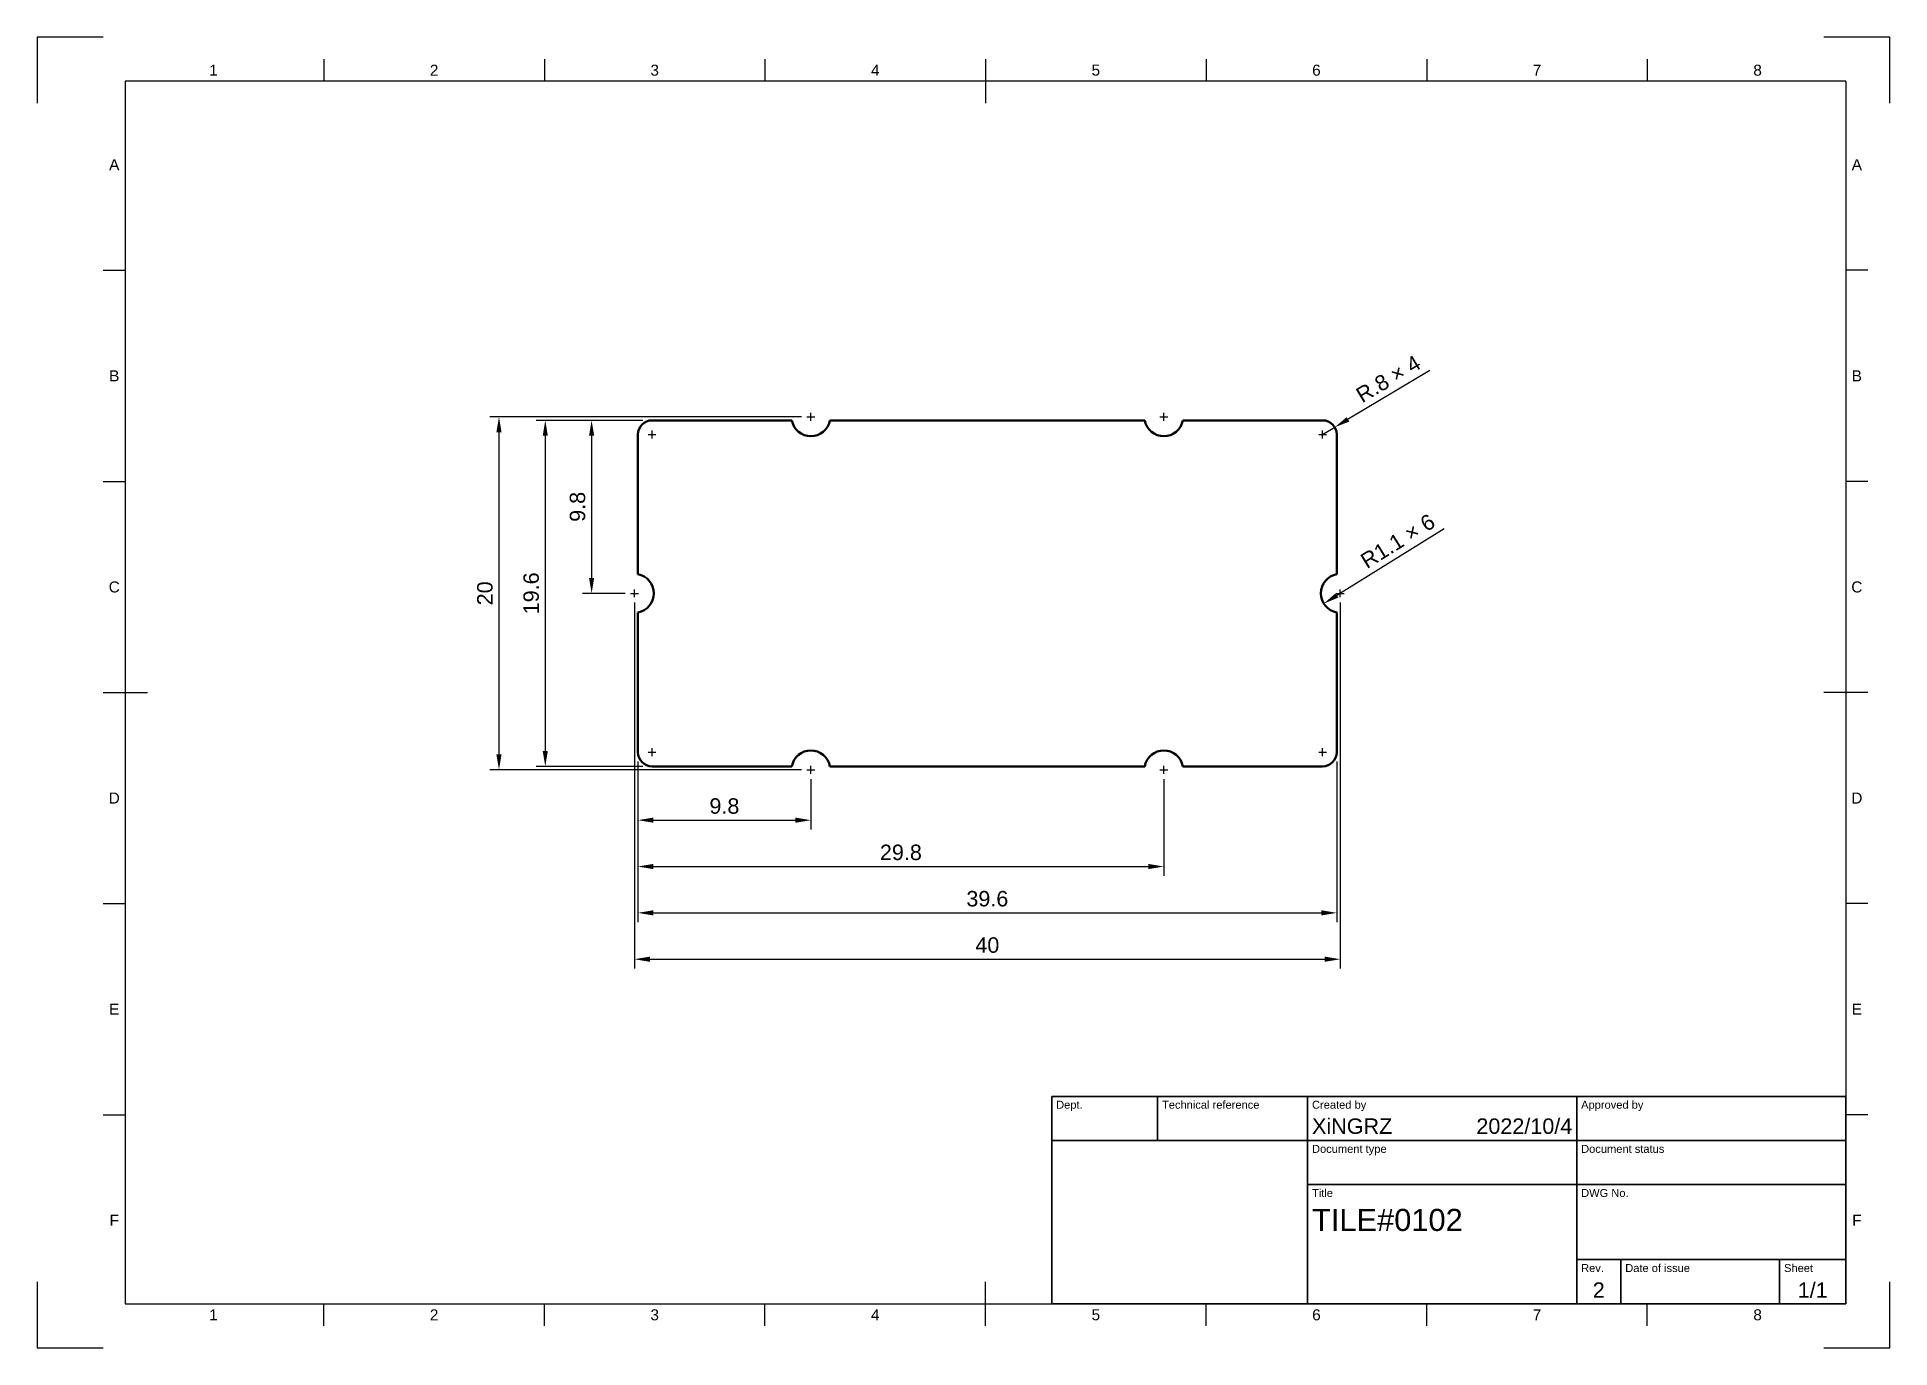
# Model space of a CAD drawing. Header units: millimetres. Extents: x 0 to 420, y 0 to 297.
import ezdxf
from ezdxf.enums import TextEntityAlignment as Align

# ---------------------------------------------------------------- set-up
doc = ezdxf.new("R2010")
doc.units = ezdxf.units.MM
doc.header["$LTSCALE"] = 0.75
doc.linetypes.add('CENTER2', pattern=[28.575, 19.05, -3.175, 3.175, -3.175])
for name, color, linetype, lineweight in [('Border', 7, 'Continuous', 25), ('Center Lines', 7, 'CENTER2', 25), ('Dimensions', 7, 'Continuous', 25), ('TitleBlock', 7, 'Continuous', 35), ('可见', 7, 'Continuous', 50)]:
    doc.layers.add(name, color=color, linetype=linetype, lineweight=lineweight)
doc.styles.add('FusionTitle', font='Arial.ttf')
doc.styles.get("Standard").update_dxf_attribs({"font": 'Arial.ttf'})
doc.dimstyles.new('ISO-25', dxfattribs={"dimtxt": 3.5, "dimasz": 3.5, "dimexe": 2.1, "dimexo": 2.1, "dimgap": 1.4, "dimtad": 1, "dimzin": 12, "dimdsep": 46, "dimtxsty": 'Standard', "dimcen": 0, "dimclrd": 256, "dimclre": 256, "dimclrt": 256, "dimazin": 3, "dimtp": 0.1, "dimtm": 0.1, "dimtfac": 0.714286, "dimtmove": 0, "dimatfit": 3, "dimfxl": 1, "dimtzin": 12, "dimarcsym": 0})

# ---------------------------------------------------------------- blocks, each defined once
blk = doc.blocks.new('ISO_A3_SHEET')
at = {"layer": 'Border'}
for p, q in [((65, 292), (65, 287)), ((115, 292), (115, 287)), ((165, 292), (165, 287)), ((215, 292), (215, 282)), ((265, 292), (265, 287)), ((315, 292), (315, 287)), ((365, 292), (365, 287)), ((410, 287), (20, 287)), ((20, 287), (20, 10)), ((410, 287), (410, 10)), ((15, 244.16666), (20, 244.16666)), ((415, 244.16666), (410, 244.16666)), ((15, 196.33333), (20, 196.33333)), ((415, 196.33333), (410, 196.33333)), ((15, 148.5), (25, 148.5)), ((415, 148.5), (405, 148.5)), ((15, 100.66667), (20, 100.66667)), ((415, 100.66667), (410, 100.66667)), ((15, 52.83334), (20, 52.83334)), ((415, 52.83334), (410, 52.83334)), ((215, 5), (215, 15)), ((20, 10), (410, 10)), ((65, 5), (65, 10)), ((115, 5), (115, 10)), ((165, 5), (165, 10)), ((265, 5), (265, 10)), ((315, 5), (315, 10)), ((365, 5), (365, 10))]:
    blk.add_line(p, q, dxfattribs=at)
at = {"layer": 'Defpoints'}
for p, q in [((15, 297), (0, 297)), ((0, 297), (0, 282)), ((420, 297), (405, 297)), ((420, 282), (420, 297)), ((0, 15), (0, 0)), ((420, 0), (420, 15)), ((0, 0), (15, 0)), ((405, 0), (420, 0))]:
    blk.add_line(p, q, dxfattribs=at)
at = {"layer": 'Border', "style": 'FusionTitle'}
for s, p in [('1', (40, 289.5)), ('2', (90, 289.5)), ('3', (140, 289.5)), ('4', (190, 289.5)), ('5', (240, 289.5)), ('6', (290, 289.5)), ('7', (340, 289.5)), ('8', (390, 289.5)), ('A', (17.5, 268.08333)), ('A', (412.5, 268.08333)), ('B', (17.5, 220.25)), ('B', (412.5, 220.25)), ('C', (17.5, 172.41667)), ('C', (412.5, 172.41667)), ('D', (17.5, 124.58334)), ('D', (412.5, 124.58334)), ('E', (17.5, 76.75001)), ('E', (412.5, 76.75001)), ('F', (17.5, 28.91668)), ('F', (412.5, 28.91668)), ('1', (40, 7.5)), ('2', (90, 7.5)), ('3', (140, 7.5)), ('4', (190, 7.5)), ('5', (240, 7.5)), ('6', (290, 7.5)), ('7', (340, 7.5)), ('8', (390, 7.5))]:
    blk.add_text(s, height=2.5, dxfattribs=at).set_placement(p, align=Align.MIDDLE)
blk = doc.blocks.new('ISO_TITLEBLOCK')
at = {"layer": 'TitleBlock'}
for p, q in [((0, 47), (-180, 47)), ((-180, 47), (-180, 0)), ((-156, 37), (-156, 47)), ((-122, 0), (-122, 47)), ((-61, 0), (-61, 47)), ((0, 0), (0, 47)), ((-180, 37), (0, 37)), ((-122, 27), (0, 27)), ((-61, 10), (0, 10)), ((-51, 0), (-51, 10)), ((-15, 0), (-15, 10)), ((-180, 0), (0, 0))]:
    blk.add_line(p, q, dxfattribs=at)
at = {"layer": 'TitleBlock', "style": 'FusionTitle'}
for s, p in [('Dept.', (-179, 46)), ('Technical reference', (-155, 46)), ('Created by', (-121, 46)), ('Approved by', (-60, 46)), ('Document type', (-121, 36)), ('Document status', (-60, 36)), ('Title', (-121, 26)), ('DWG No.', (-60, 26)), ('Rev.', (-60, 9)), ('Date of issue', (-50, 9)), ('Sheet', (-14, 9))]:
    blk.add_text(s, height=1.8, dxfattribs=at).set_placement(p, align=Align.TOP_LEFT)
for tag, height, p in [('DEPT', 3.5, (-179, 42)), ('TECHNICAL_REFERENCE', 3.5, (-155, 42)), ('CREATED_BY', 3.5, (-121, 42)), ('APPROVED_BY', 3.5, (-60, 42)), ('DOCUMENT_TYPE', 3.5, (-121, 32)), ('DOCUMENT_STATUS', 3.5, (-60, 32)), ('TITLE_1', 5, (-121, 21.5)), ('TITLE_2', 5, (-121, 14)), ('TITLE_3', 5, (-121, 6.5)), ('DATE_OF_ISSUE', 3.5, (-50, 5))]:
    blk.add_attdef(tag, text='', height=height, dxfattribs=at).set_placement(p, align=Align.TOP_LEFT)
for tag, p in [('CREATED_DATE', (-62, 42)), ('APPROVED_DATE', (-0.99, 42))]:
    blk.add_attdef(tag, text='', height=3.5, dxfattribs=at).set_placement(p, align=Align.TOP_RIGHT)
for tag, height, p in [('DRAWING_NUMBER', 5, (-30.5, 19.75)), ('REV', 3.5, (-56, 4.85)), ('SHEET', 3.5, (-7.5, 4.85))]:
    blk.add_attdef(tag, text='', height=height, dxfattribs=at).set_placement(p, align=Align.TOP_CENTER)
blk = doc.blocks.new('*U4')
at = {"layer": 'Center Lines', "color": 0, "linetype": 'Continuous', "ltscale": 0.75, "transparency": 16777216}
for p, q in [((-0.892969, 0), (0.892969, 0)), ((0, -0.892969), (0, 0.892969))]:
    blk.add_line(p, q, dxfattribs=at)
blk = doc.blocks.new('*U5')
at = {"layer": 'Center Lines', "color": 0, "linetype": 'Continuous', "ltscale": 0.75, "transparency": 16777216}
for p, q in [((-0.892969, 0), (0.892969, 0)), ((0, -0.892969), (0, 0.892969))]:
    blk.add_line(p, q, dxfattribs=at)
blk = doc.blocks.new('*U6')
at = {"layer": 'Center Lines', "color": 0, "linetype": 'Continuous', "ltscale": 0.75, "transparency": 16777216}
for p, q in [((-0.892969, 0), (0.892969, 0)), ((0, -0.892969), (0, 0.892969))]:
    blk.add_line(p, q, dxfattribs=at)
blk = doc.blocks.new('*U7')
at = {"layer": 'Center Lines', "color": 0, "linetype": 'Continuous', "ltscale": 0.75, "transparency": 16777216}
for p, q in [((-0.892969, 0), (0.892969, 0)), ((0, -0.892969), (0, 0.892969))]:
    blk.add_line(p, q, dxfattribs=at)
blk = doc.blocks.new('*U8')
at = {"layer": 'Center Lines', "color": 0, "linetype": 'Continuous', "ltscale": 0.75, "transparency": 16777216}
for p, q in [((-0.892969, 0), (0.892969, 0)), ((0, -0.892969), (0, 0.892969))]:
    blk.add_line(p, q, dxfattribs=at)
blk = doc.blocks.new('*U9')
at = {"layer": 'Center Lines', "color": 0, "linetype": 'Continuous', "ltscale": 0.75, "transparency": 16777216}
for p, q in [((-0.892969, 0), (0.892969, 0)), ((0, -0.892969), (0, 0.892969))]:
    blk.add_line(p, q, dxfattribs=at)
blk = doc.blocks.new('*U10')
at = {"layer": 'Center Lines', "color": 0, "linetype": 'Continuous', "ltscale": 0.75, "transparency": 16777216}
for p, q in [((-0.892969, 0), (0.892969, 0)), ((0, -0.892969), (0, 0.892969))]:
    blk.add_line(p, q, dxfattribs=at)
blk = doc.blocks.new('*U11')
at = {"layer": 'Center Lines', "color": 0, "linetype": 'Continuous', "ltscale": 0.75, "transparency": 16777216}
for p, q in [((-0.892969, 0), (0.892969, 0)), ((0, -0.892969), (0, 0.892969))]:
    blk.add_line(p, q, dxfattribs=at)
blk = doc.blocks.new('*U12')
at = {"layer": 'Center Lines', "color": 0, "linetype": 'Continuous', "ltscale": 0.75, "transparency": 16777216}
for p, q in [((-0.892969, 0), (0.892969, 0)), ((0, -0.892969), (0, 0.892969))]:
    blk.add_line(p, q, dxfattribs=at)
blk = doc.blocks.new('*U13')
at = {"layer": 'Center Lines', "color": 0, "linetype": 'Continuous', "ltscale": 0.75, "transparency": 16777216}
for p, q in [((-0.892969, 0), (0.892969, 0)), ((0, -0.892969), (0, 0.892969))]:
    blk.add_line(p, q, dxfattribs=at)
blk = doc.blocks.new('*D23')
at = {"layer": 'Defpoints', "color": 0, "transparency": 16777216}
for p in [(139.4037, 210.164238), (125.7037, 170.964238), (135.4037, 170.964238)]:
    blk.add_point(p, dxfattribs=at)
at = {"layer": 'Dimensions', "lineweight": -2, "transparency": 16777216}
for p, q in [((137.3037, 210.164238), (123.6037, 210.164238)), ((125.7037, 206.664238), (125.7037, 174.464238)), ((133.3037, 170.964238), (123.6037, 170.964238))]:
    blk.add_line(p, q, dxfattribs=at)
at = {"layer": 'Dimensions', "transparency": 16777216}
for points in [[(125.120367, 206.664238), (126.287034, 206.664238), (125.7037, 210.164238)], [(125.120367, 174.464238), (126.287034, 174.464238), (125.7037, 170.964238)]]:
    blk.add_solid(points, dxfattribs=at)
at = {"layer": 'Dimensions', "transparency": 16777216, "insert": (122.516695, 190.564238), "char_height": 3.5, "attachment_point": 5, "rotation": 90}
blk.add_mtext('9.8', dxfattribs=at)
blk = doc.blocks.new('*D24')
at = {"layer": 'Defpoints', "color": 0, "transparency": 16777216}
for p in [(139.4037, 210.164238), (115.2037, 131.764238), (139.4037, 131.764238)]:
    blk.add_point(p, dxfattribs=at)
at = {"layer": 'Dimensions', "lineweight": -2, "transparency": 16777216}
for p, q in [((137.3037, 210.164238), (113.1037, 210.164238)), ((115.2037, 206.664238), (115.2037, 135.264238)), ((137.3037, 131.764238), (113.1037, 131.764238))]:
    blk.add_line(p, q, dxfattribs=at)
at = {"layer": 'Dimensions', "transparency": 16777216}
for points in [[(114.620367, 206.664238), (115.787034, 206.664238), (115.2037, 210.164238)], [(114.620367, 135.264238), (115.787034, 135.264238), (115.2037, 131.764238)]]:
    blk.add_solid(points, dxfattribs=at)
at = {"layer": 'Dimensions', "transparency": 16777216, "insert": (112.016695, 170.964238), "char_height": 3.5, "attachment_point": 5, "rotation": 90}
blk.add_mtext('19.6', dxfattribs=at)
blk = doc.blocks.new('*D25')
at = {"layer": 'Defpoints', "color": 0, "transparency": 16777216}
for p in [(136.2037, 134.964238), (175.4037, 130.964238), (175.4037, 119.571269)]:
    blk.add_point(p, dxfattribs=at)
at = {"layer": 'Dimensions', "lineweight": -2, "transparency": 16777216}
for p, q in [((136.2037, 132.864238), (136.2037, 117.471269)), ((175.4037, 128.864238), (175.4037, 117.471269)), ((139.7037, 119.571269), (171.9037, 119.571269))]:
    blk.add_line(p, q, dxfattribs=at)
at = {"layer": 'Dimensions', "transparency": 16777216}
for points in [[(139.7037, 120.154602), (139.7037, 118.987936), (136.2037, 119.571269)], [(171.9037, 120.154602), (171.9037, 118.987936), (175.4037, 119.571269)]]:
    blk.add_solid(points, dxfattribs=at)
at = {"layer": 'Dimensions', "transparency": 16777216, "insert": (155.8037, 122.758275), "char_height": 3.5, "attachment_point": 5}
blk.add_mtext('9.8', dxfattribs=at)
blk = doc.blocks.new('*D26')
at = {"layer": 'Defpoints', "color": 0, "transparency": 16777216}
for p in [(136.2037, 134.964238), (255.4037, 130.964238), (255.4037, 109.071269)]:
    blk.add_point(p, dxfattribs=at)
at = {"layer": 'Dimensions', "lineweight": -2, "transparency": 16777216}
for p, q in [((136.2037, 132.864238), (136.2037, 106.971269)), ((255.4037, 128.864238), (255.4037, 106.971269)), ((139.7037, 109.071269), (251.9037, 109.071269))]:
    blk.add_line(p, q, dxfattribs=at)
at = {"layer": 'Dimensions', "transparency": 16777216}
for points in [[(139.7037, 109.654602), (139.7037, 108.487936), (136.2037, 109.071269)], [(251.9037, 109.654602), (251.9037, 108.487936), (255.4037, 109.071269)]]:
    blk.add_solid(points, dxfattribs=at)
at = {"layer": 'Dimensions', "transparency": 16777216, "insert": (195.8037, 112.258275), "char_height": 3.5, "attachment_point": 5}
blk.add_mtext('29.8', dxfattribs=at)
blk = doc.blocks.new('*D27')
at = {"layer": 'Defpoints', "color": 0, "transparency": 16777216}
for p in [(136.2037, 134.964238), (294.6037, 134.964238), (294.6037, 98.571269)]:
    blk.add_point(p, dxfattribs=at)
at = {"layer": 'Dimensions', "lineweight": -2, "transparency": 16777216}
for p, q in [((136.2037, 132.864238), (136.2037, 96.471269)), ((294.6037, 132.864238), (294.6037, 96.471269)), ((139.7037, 98.571269), (291.1037, 98.571269))]:
    blk.add_line(p, q, dxfattribs=at)
at = {"layer": 'Dimensions', "transparency": 16777216}
for points in [[(139.7037, 99.154602), (139.7037, 97.987936), (136.2037, 98.571269)], [(291.1037, 99.154602), (291.1037, 97.987936), (294.6037, 98.571269)]]:
    blk.add_solid(points, dxfattribs=at)
at = {"layer": 'Dimensions', "transparency": 16777216, "insert": (215.4037, 101.759468), "char_height": 3.5, "attachment_point": 5}
blk.add_mtext('39.6', dxfattribs=at)
blk = doc.blocks.new('*D28')
at = {"layer": 'Defpoints', "color": 0, "transparency": 16777216}
for p in [(175.4037, 210.964238), (104.7037, 130.964238), (175.4037, 130.964238)]:
    blk.add_point(p, dxfattribs=at)
at = {"layer": 'Dimensions', "lineweight": -2, "transparency": 16777216}
for p, q in [((173.3037, 210.964238), (102.6037, 210.964238)), ((104.7037, 207.464238), (104.7037, 134.464238)), ((173.3037, 130.964238), (102.6037, 130.964238))]:
    blk.add_line(p, q, dxfattribs=at)
at = {"layer": 'Dimensions', "transparency": 16777216}
for points in [[(104.120367, 207.464238), (105.287034, 207.464238), (104.7037, 210.964238)], [(104.120367, 134.464238), (105.287034, 134.464238), (104.7037, 130.964238)]]:
    blk.add_solid(points, dxfattribs=at)
at = {"layer": 'Dimensions', "transparency": 16777216, "insert": (101.516695, 170.964238), "char_height": 3.5, "attachment_point": 5, "rotation": 90}
blk.add_mtext('20', dxfattribs=at)
blk = doc.blocks.new('*D29')
at = {"layer": 'Defpoints', "color": 0, "transparency": 16777216}
for p in [(135.4037, 170.964238), (295.4037, 170.964238), (295.4037, 88.071269)]:
    blk.add_point(p, dxfattribs=at)
at = {"layer": 'Dimensions', "lineweight": -2, "transparency": 16777216}
for p, q in [((135.4037, 168.864238), (135.4037, 85.971269)), ((295.4037, 168.864238), (295.4037, 85.971269)), ((138.9037, 88.071269), (291.9037, 88.071269))]:
    blk.add_line(p, q, dxfattribs=at)
at = {"layer": 'Dimensions', "transparency": 16777216}
for points in [[(138.9037, 88.654602), (138.9037, 87.487936), (135.4037, 88.071269)], [(291.9037, 88.654602), (291.9037, 87.487936), (295.4037, 88.071269)]]:
    blk.add_solid(points, dxfattribs=at)
at = {"layer": 'Dimensions', "transparency": 16777216, "insert": (215.4037, 91.258275), "char_height": 3.5, "attachment_point": 5}
blk.add_mtext('40', dxfattribs=at)
blk = doc.blocks.new('*D30')
at = {"layer": 'Defpoints', "color": 0, "transparency": 16777216}
for p in [(299.142726, 173.283654), (295.4037, 170.964238)]:
    blk.add_point(p, dxfattribs=at)
at = {"layer": 'Dimensions', "lineweight": -2, "transparency": 16777216}
blk.add_line((318.966765, 185.581027), (294.6389, 170.489812), dxfattribs=at)
at = {"layer": 'Dimensions', "transparency": 16777216}
blk.add_solid([(294.331401, 170.985516), (294.946398, 169.994108), (291.664675, 168.644822)], dxfattribs=at)
at = {"layer": 'Dimensions', "transparency": 16777216, "insert": (308.444434, 182.804143), "char_height": 3.5, "attachment_point": 5, "rotation": 31.81243274}
blk.add_mtext('R1.1 × 6', dxfattribs=at)
blk = doc.blocks.new('*D31')
at = {"layer": 'Defpoints', "color": 0, "transparency": 16777216}
for p in [(291.4037, 206.964238), (294.152742, 208.602154)]:
    blk.add_point(p, dxfattribs=at)
at = {"layer": 'Dimensions', "lineweight": -2, "transparency": 16777216}
for p, q in [((315.698075, 221.439156), (297.159506, 210.393625)), ((291.4037, 206.964238), (294.152742, 208.602154))]:
    blk.add_line(p, q, dxfattribs=at)
at = {"layer": 'Dimensions', "transparency": 16777216}
blk.add_solid([(296.860928, 210.894753), (297.458085, 209.892498), (294.152742, 208.602154)], dxfattribs=at)
at = {"layer": 'Dimensions', "transparency": 16777216, "insert": (306.300907, 219.550005), "char_height": 3.5, "attachment_point": 5, "rotation": 30.78705277}
blk.add_mtext('R.8 × 4', dxfattribs=at)

msp = doc.modelspace()

# ---------------------------------------------------------------- linework, layer by layer
at = {"layer": '可见'}
for p, q in [((171.077039, 210.164238), (139.4037, 210.164238)), ((251.077039, 210.164238), (179.730362, 210.164238)), ((291.4037, 210.164238), (259.730362, 210.164238)), ((136.2037, 206.964238), (136.2037, 175.290899)), ((294.6037, 175.290899), (294.6037, 206.964238)), ((136.2037, 166.637576), (136.2037, 134.964238)), ((294.6037, 134.964238), (294.6037, 166.637576)), ((139.4037, 131.764238), (171.077039, 131.764238)), ((179.730362, 131.764238), (251.077039, 131.764238)), ((259.730362, 131.764238), (291.4037, 131.764238))]:
    msp.add_line(p, q, dxfattribs=at)
for centre, start, end in [((139.4037, 206.964238), 90, 180), ((291.4037, 206.964238), 0, 90), ((139.4037, 134.964238), 180, 270), ((291.4037, 134.964238), 270, 0)]:
    msp.add_arc(centre, 3.2, start, end, dxfattribs=at)
at = {"layer": '可见', "extrusion": (0, 0, -1)}
for centre, start, end in [((-175.4037, 210.964238), 190.475682, 349.524318), ((-255.4037, 210.964238), 190.475682, 349.524318), ((-135.4037, 170.964238), 100.475682, 259.524318), ((-295.4037, 170.964238), 280.475682, 79.524318), ((-175.4037, 130.964238), 10.475682, 169.524318), ((-255.4037, 130.964238), 10.475682, 169.524318)]:
    msp.add_arc(centre, 4.4, start, end, dxfattribs=at)

# ---------------------------------------------------------------- block references
at = {"layer": 'Border'}
msp.add_blockref('ISO_A3_SHEET', (0, 0), dxfattribs=at)
at = {"layer": 'Center Lines', "ltscale": 0.75}
for name, p in [('*U4', (175.4037, 210.964238)), ('*U5', (255.4037, 210.964238)), ('*U10', (139.4037, 206.964238)), ('*U13', (291.4037, 206.964238)), ('*U9', (135.4037, 170.964238)), ('*U6', (295.4037, 170.964238)), ('*U11', (139.4037, 134.964238)), ('*U12', (291.4037, 134.964238)), ('*U8', (175.4037, 130.964238)), ('*U7', (255.4037, 130.964238))]:
    msp.add_blockref(name, p, dxfattribs=at)
at = {"layer": 'TitleBlock'}
msp.add_blockref('ISO_TITLEBLOCK', (410, 10), dxfattribs=at).add_auto_attribs({'REV': '2', 'CREATED_DATE': '2022/10/4', 'SHEET': '1/1', 'TITLE_1': 'TILE#0102', 'CREATED_BY': 'XiNGRZ'})

# ---------------------------------------------------------------- dimensions: what is measured, and where the dimension line sits
at = {"layer": 'Dimensions'}
dim = msp.add_radius_dim(center=(291.4037, 206.964238), mpoint=(294.152742, 208.602154), text='<> × 4', dimstyle='ISO-25', override={"dimlfac": 0.25, "dimse1": 1, "dimclrd": 256, "dimclre": 256}, dxfattribs=at)
dim.commit()
dim.dimension.update_dxf_attribs({"geometry": '*D31', "text_midpoint": (306.300907, 219.550005)})
for base, p1, p2, angle, override, picture, middle, dimtype in [((104.7037, 130.964238), (175.4037, 210.964238), (175.4037, 130.964238), 270, {"dimlfac": 0.25, "dimclrd": 256, "dimclre": 256, "dimtmove": 0}, '*D28', (104.7037, 170.964238), 161), ((115.2037, 131.764238), (139.4037, 210.164238), (139.4037, 131.764238), 270, {"dimlfac": 0.25, "dimtmove": 0}, '*D24', (115.2037, 170.964238), 160), ((295.4037, 88.071269), (135.4037, 170.964238), (295.4037, 170.964238), 0, {"dimlfac": 0.25, "dimclrd": 256, "dimclre": 256, "dimtmove": 0}, '*D29', (215.4037, 88.071269), 161)]:
    dim = msp.add_linear_dim(base=base, p1=p1, p2=p2, angle=angle, dimstyle='ISO-25', override=override, dxfattribs=at)
    dim.commit()
    dim.dimension.update_dxf_attribs({"geometry": picture, "text_midpoint": middle, "dimtype": dimtype})
dim = msp.add_linear_dim(base=(125.7037, 170.964238), p1=(139.4037, 210.164238), p2=(135.4037, 170.964238), angle=270, dimstyle='ISO-25', override={"dimlfac": 0.25, "dimclrd": 256, "dimclre": 256, "dimtmove": 0}, dxfattribs=at)
dim.commit()
dim.dimension.update_dxf_attribs({"geometry": '*D23', "text_midpoint": (122.516695, 190.564238)})
dim = msp.add_radius_dim(center=(295.4037, 170.964238), mpoint=(299.142726, 173.283654), text='<> × 6', dimstyle='ISO-25', override={"dimlfac": 0.25, "dimse1": 1, "dimclrd": 256, "dimclre": 256}, dxfattribs=at)
dim.commit()
dim.dimension.update_dxf_attribs({"geometry": '*D30', "text_midpoint": (310.124432, 180.095895), "dimtype": 164})
dim = msp.add_linear_dim(base=(175.4037, 119.571269), p1=(136.2037, 134.964238), p2=(175.4037, 130.964238), dimstyle='ISO-25', override={"dimlfac": 0.25, "dimclrd": 256, "dimclre": 256, "dimtmove": 0}, dxfattribs=at)
dim.commit()
dim.dimension.update_dxf_attribs({"geometry": '*D25', "text_midpoint": (155.8037, 122.758275)})
for base, p2, picture, middle in [((255.4037, 109.071269), (255.4037, 130.964238), '*D26', (195.8037, 109.071269)), ((294.6037, 98.571269), (294.6037, 134.964238), '*D27', (215.4037, 98.571269))]:
    dim = msp.add_linear_dim(base=base, p1=(136.2037, 134.964238), p2=p2, dimstyle='ISO-25', override={"dimlfac": 0.25, "dimtmove": 0}, dxfattribs=at)
    dim.commit()
    dim.dimension.update_dxf_attribs({"geometry": picture, "text_midpoint": middle, "dimtype": 160})

doc.saveas('drawing.dxf')
